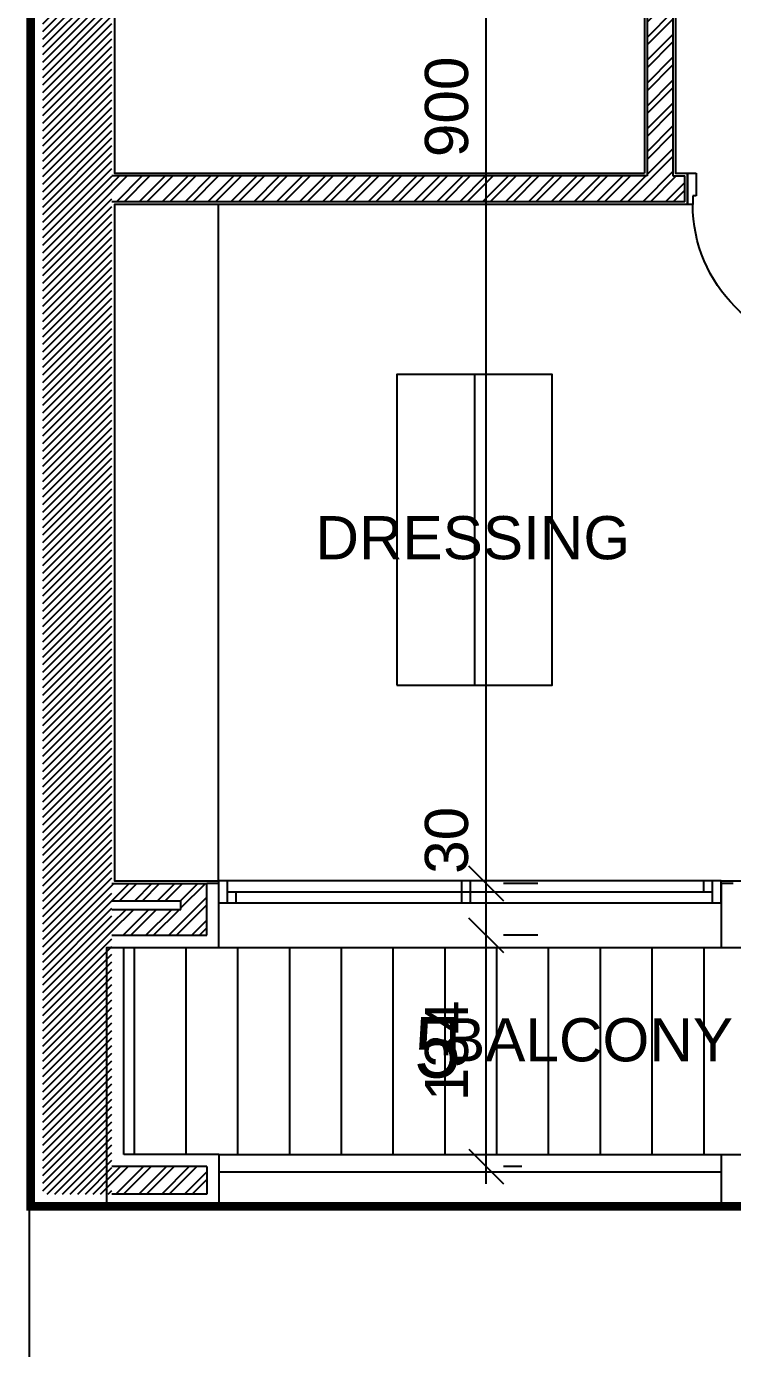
# Model space of a CAD drawing. Extents: x 0 to 47, y -4.1 to 58.5.
# Drawn here: x -0.02 to 4.07, y 41.11 to 48.77 of the extents above; entities that cross this region are included whole.
import ezdxf
from ezdxf.enums import TextEntityAlignment as Align

# ---------------------------------------------------------------- set-up
doc = ezdxf.new("R2010")
doc.units = 0
doc.header["$MEASUREMENT"] = 0
doc.header["$PDMODE"] = 35
doc.header["$PDSIZE"] = 0.3
doc.layers.get('0').update_dxf_attribs({"linetype": 'CONTINUOUS'})
doc.layers.get('DEFPOINTS').update_dxf_attribs({"linetype": 'CONTINUOUS'})
for name, color, linetype in [('A-ALU', 9, 'CONTINUOUS'), ('A-AREAS', 6, 'CONTINUOUS'), ('A-AREAS-TXT', 6, 'CONTINUOUS'), ('A-BALUST', 1, 'CONTINUOUS'), ('A-closet', 252, 'CONTINUOUS'), ('a-dim', 3, 'CONTINUOUS'), ('A-DOORS', 1, 'CONTINUOUS'), ('A-HATCH-CONC', 8, 'CONTINUOUS'), ('A-HATCH-WALL', 8, 'CONTINUOUS'), ('A-NOMENCLATURE', 3, 'CONTINUOUS'), ('A-PLASTER', 8, 'CONTINUOUS'), ('A-PORTE', 1, 'CONTINUOUS'), ('A-PROJECTION', 9, 'CONTINUOUS'), ('a-revetement', 1, 'CONTINUOUS'), ('A-TILES', 137, 'CONTINUOUS'), ('A-WALL', 4, 'CONTINUOUS'), ('areaexe', 2, 'CONTINUOUS'), ('Parcelle$0$N-PLOT', 5, 'CONTINUOUS')]:
    doc.layers.add(name, color=color, linetype=linetype)
doc.styles.add('A100-STEXT', font='Arial Regular.ttf', dxfattribs={"height": 0.25})
doc.dimstyles.new('A100-DIM', dxfattribs={"dimtxt": 0.25, "dimasz": 0.2, "dimexe": 0.1, "dimexo": 0.3, "dimgap": 0.1, "dimtad": 1, "dimlfac": 100, "dimrnd": 0.5, "dimdsep": 46, "dimtxsty": 'A100-STEXT', "dimblk1": 'OBLIQUE', "dimblk2": 'OBLIQUE', "dimsah": 1, "dimcen": -0.05, "dimdle": 0.1, "dimclrd": 15, "dimclre": 15, "dimclrt": 256, "dimadec": 0, "dimazin": 0, "dimtfac": 0.28, "dimtix": 1, "dimtmove": 2, "dimatfit": 3, "dimldrblk": 'OBLIQUE', "dimfxl": 1, "dimtolj": 1, "dimarcsym": 0})

# ---------------------------------------------------------------- blocks, each defined once
blk = doc.blocks.new('_OBLIQUE')
at = {"color": 0, "linetype": 'ByBlock'}
blk.add_line((-0.5, -0.5), (0.5, 0.5), dxfattribs=at)
blk = doc.blocks.new('*D154')
at = {"layer": 'a-dim', "color": 15, "lineweight": -2, "transparency": 16777216}
for p, q in [((2.6461, 42.06), (2.6461, 43.6)), ((2.9461, 43.5), (2.7461, 43.5)), ((2.8534, 42.16), (2.7461, 42.16))]:
    blk.add_line(p, q, dxfattribs=at)
at = {"layer": 'DEFPOINTS', "color": 0, "transparency": 16777216}
for p in [(2.6461, 43.5), (2.6461, 43.5), (2.5534, 42.16)]:
    blk.add_point(p, dxfattribs=at)
at = {"layer": 'a-dim', "color": 15, "lineweight": -2, "transparency": 16777216, "xscale": 0.2, "yscale": 0.2, "zscale": 0.2}
for p, rotation in [((2.6461, 43.5), 90), ((2.6461, 42.16), 270)]:
    blk.add_blockref('_OBLIQUE', p, dxfattribs=dict(at, rotation=rotation))
at = {"layer": 'a-dim', "transparency": 16777216, "insert": (2.4183, 42.83), "char_height": 0.25, "attachment_point": 5, "rotation": 90, "style": 'A100-STEXT'}
blk.add_mtext('\\A1;134', dxfattribs=at)
blk = doc.blocks.new('*D155')
at = {"layer": 'a-dim', "color": 15, "lineweight": -2, "transparency": 16777216}
for p, q in [((2.6461, 43.4), (2.6461, 43.9)), ((2.9461, 43.8), (2.7461, 43.8)), ((2.9461, 43.5), (2.7461, 43.5))]:
    blk.add_line(p, q, dxfattribs=at)
at = {"layer": 'DEFPOINTS', "color": 0, "transparency": 16777216}
for p in [(2.6461, 43.8), (2.6461, 43.8), (2.6461, 43.5)]:
    blk.add_point(p, dxfattribs=at)
at = {"layer": 'a-dim', "color": 15, "lineweight": -2, "transparency": 16777216, "xscale": 0.2, "yscale": 0.2, "zscale": 0.2}
for p, rotation in [((2.6461, 43.8), 90), ((2.6461, 43.5), 270)]:
    blk.add_blockref('_OBLIQUE', p, dxfattribs=dict(at, rotation=rotation))
at = {"layer": 'a-dim', "transparency": 16777216, "insert": (2.4183, 44.05), "char_height": 0.25, "attachment_point": 5, "rotation": 90, "style": 'A100-STEXT'}
blk.add_mtext('\\A1;30', dxfattribs=at)
blk = doc.blocks.new('*D156')
at = {"layer": 'a-dim', "color": 15, "lineweight": -2, "transparency": 16777216}
for p, q in [((2.6461, 43.7), (2.6461, 52.9)), ((2.9461, 52.8), (2.7461, 52.8)), ((2.9461, 43.8), (2.7461, 43.8))]:
    blk.add_line(p, q, dxfattribs=at)
at = {"layer": 'DEFPOINTS', "color": 0, "transparency": 16777216}
for p in [(2.6461, 52.8), (2.6461, 52.8), (2.6461, 43.8)]:
    blk.add_point(p, dxfattribs=at)
at = {"layer": 'a-dim', "color": 15, "lineweight": -2, "transparency": 16777216, "xscale": 0.2, "yscale": 0.2, "zscale": 0.2}
for p, rotation in [((2.6461, 52.8), 90), ((2.6461, 43.8), 270)]:
    blk.add_blockref('_OBLIQUE', p, dxfattribs=dict(at, rotation=rotation))
at = {"layer": 'a-dim', "transparency": 16777216, "insert": (2.4184, 48.3), "char_height": 0.25, "attachment_point": 5, "rotation": 90, "style": 'A100-STEXT'}
blk.add_mtext('\\A1;900', dxfattribs=at)
blk = doc.blocks.new('P90E18D')
at = {"layer": 'A-PORTE'}
for p, q in [((0, 0), (0.05, 0)), ((0, -0.18), (0, 0)), ((0.05, 0), (0.05, -0.13)), ((0.9, 0), (0.85, 0)), ((0.85, 0), (0.85, -0.13)), ((0.9, -0.18), (0.9, 0)), ((0.05, -0.13), (0.03, -0.13)), ((0.03, -0.13), (0.03, -0.18)), ((0.85, -0.13), (0.87, -0.13)), ((0.87, -0.13), (0.87, -0.18)), ((0.03, -0.18), (0, -0.18)), ((0.06, -0.18), (0.02, -0.18)), ((0.03, -0.18), (0.03, -1.02)), ((0.06, -1.02), (0.06, -0.18)), ((0.87, -0.18), (0.9, -0.18))]:
    blk.add_line(p, q, dxfattribs=at)
blk.add_arc((0.03, -0.18), 0.84, 270, 360, dxfattribs=at)

msp = doc.modelspace()

# ---------------------------------------------------------------- hatches: boundary and pattern name
at = {"layer": 'A-HATCH-CONC'}
h = msp.add_hatch(dxfattribs=at)
h.set_pattern_fill('ANSI31', color=256, scale=0.25, style=0)
h.paths.add_polyline_path([(0.47837, 57.23771), (0.07837, 57.22878), (0.07837, 42), (0.47837, 42)])
at = {"layer": 'A-HATCH-WALL'}
h = msp.add_hatch(dxfattribs=at)
h.set_pattern_fill('ANSI32', color=256, scale=0.25, style=0)
h.set_pattern_definition([(45, (190.47489, 7e-11), (-0.06629126, 0.06629126), []), (45, (190.519085, 7e-11), (-0.06629126, 0.06629126), [])])
h.paths.add_polyline_path([(2.10368, 47.9), (0.47837, 47.9), (0.47837, 47.75), (2.2902, 47.75)])
h.paths.add_polyline_path([(3.79837, 47.9), (3.72837, 47.9), (2.10368, 47.9), (2.2902, 47.75), (3.79837, 47.75)])
h.paths.add_polyline_path([(3.72837, 49.4), (3.79837, 49.4), (3.79837, 49.55), (3.57837, 49.55), (3.57837, 47.9), (3.72837, 47.9)])
h.paths.add_polyline_path([(1.68532, 48.80557), (3.66853, 48.80557), (3.66853, 49.00929), (1.68532, 49.00929)], flags=9)
h = msp.add_hatch(dxfattribs=at)
h.set_pattern_fill('ANSI32', color=256, scale=0.25, style=0)
h.paths.add_polyline_path([(1.02837, 43.8), (0.47837, 43.8), (0.47837, 43.7), (0.87837, 43.7), (0.87837, 43.65), (0.47837, 43.65), (0.47837, 43.5), (1.02837, 43.5)])
h = msp.add_hatch(dxfattribs=at)
h.set_pattern_fill('ANSI32', color=256, scale=0.25, style=0)
h.paths.add_polyline_path([(1.02837, 42.16), (0.47837, 42.16), (0.47837, 42), (1.02837, 42)])
at = {"layer": 'A-TILES'}
h = msp.add_hatch(dxfattribs=at)
h.set_pattern_fill('_USER', color=256, scale=0.3, angle=90, style=0, pattern_type=0)
h.set_pattern_definition([(90, (30.60837, 8.1), (-0.3, 2e-17), [])])
h.paths.add_polyline_path([(1.09837, 43.43), (0.54837, 43.43), (0.54837, 42.23), (1.09837, 42.23), (4.00837, 42.23), (4.65837, 42.23), (4.65837, 42.83), (4.65837, 43.43), (4.00837, 43.43)])

# ---------------------------------------------------------------- linework, layer by layer
at = {"layer": 'A-ALU'}
for p, q in [((4.00837, 43.815), (1.09837, 43.815)), ((1.09837, 43.685), (1.09837, 43.815)), ((1.14837, 43.685), (1.14837, 43.815)), ((3.95837, 43.75), (1.14837, 43.75)), ((1.19837, 43.685), (1.19837, 43.75)), ((2.50337, 43.815), (2.50337, 43.685)), ((2.55337, 43.815), (2.55337, 43.685)), ((3.90837, 43.75), (3.90837, 43.815)), ((3.95837, 43.685), (3.95837, 43.815)), ((4.00837, 43.685), (4.00837, 43.815)), ((4.00837, 43.685), (1.09837, 43.685)), ((1.09837, 43.43), (4.00837, 43.43))]:
    msp.add_line(p, q, dxfattribs=at)
at = {"layer": 'A-AREAS'}
msp.add_lwpolyline([(4.65837, 57), (4.65837, 53.17), (0.54837, 53.17), (0.54837, 56.33), (1.04837, 56.33), (1.04837, 57.32768), (0.00837, 57.29673), (0.00837, 41.93), (0.44837, 41.93), (0.44837, 43.43), (4.65837, 43.43), (4.65837, 41.93), (12.29837, 41.93), (12.29837, 43.03), (13.63258, 43.03), (13.82565, 42.87473), (14.01366, 43.10851), (13.89677, 43.20252), (14.46079, 43.90386), (14.57768, 43.80986), (14.70302, 43.96571), (17.32136, 41.86003), (17.55324, 42.14836), (18.69876, 41.22713)], dxfattribs=at)
msp.add_lwpolyline([(0.44837, 43.43), (4.65837, 43.43), (4.65837, 41.93), (0.44837, 41.93)], close=True, dxfattribs=at)
at = {"layer": 'A-BALUST'}
for p, q in [((1.09837, 42.23), (4.00837, 42.23)), ((1.09837, 42.13), (4.00837, 42.13))]:
    msp.add_line(p, q, dxfattribs=at)
at = {"layer": 'A-closet'}
for p, q in [((1.09337, 47.735), (1.09337, 43.815)), ((2.57837, 46.75), (2.57837, 44.95))]:
    msp.add_line(p, q, dxfattribs=at)
msp.add_lwpolyline([(2.12837, 44.95), (3.02837, 44.95), (3.02837, 46.75), (2.12837, 46.75)], close=True, dxfattribs=at)
at = {"layer": 'A-PLASTER'}
msp.add_line((3.56337, 49.565), (3.56337, 47.915), dxfattribs=at)
for points in [[(1.04837, 52.785), (0.49337, 52.785), (0.49337, 47.915), (3.56337, 47.915)], [(3.74337, 49.385), (3.74337, 47.915), (3.81337, 47.915), (3.81337, 47.735), (0.49337, 47.735), (0.49337, 43.815), (1.09837, 43.815)], [(4.00837, 43.815), (4.86337, 43.815), (4.86337, 43.85)]]:
    msp.add_lwpolyline(points, dxfattribs=at)
at = {"layer": 'A-PROJECTION'}
msp.add_line((1.09837, 41.93), (4.00837, 41.93), dxfattribs=at)
at = {"layer": 'a-revetement'}
for p, q in [((0.00837, 57.29673), (0.00837, 41.93)), ((1.09837, 43.8), (1.02837, 43.8)), ((1.09837, 43.43), (1.09837, 43.8)), ((4.00837, 43.8), (4.00837, 43.43)), ((4.07837, 43.8), (4.00837, 43.8)), ((0.54837, 42.23), (0.54837, 43.43)), ((0.54837, 43.43), (1.09837, 43.43)), ((4.00837, 43.43), (5.02837, 43.43)), ((1.09837, 42.23), (0.54837, 42.23)), ((1.09837, 42.23), (1.09837, 41.93)), ((4.00837, 42.23), (4.00837, 41.93)), ((4.00837, 42.23), (4.65837, 42.23)), ((0.00837, 41.93), (1.09837, 41.93)), ((4.00837, 41.93), (5.09837, 41.93))]:
    msp.add_line(p, q, dxfattribs=at)
at = {"layer": 'A-WALL'}
for p, q in [((3.57837, 49.55), (3.57837, 47.9)), ((3.72837, 49.4), (3.72837, 47.9)), ((3.57837, 47.9), (0.47837, 47.9)), ((3.72837, 47.9), (3.79837, 47.9)), ((3.79837, 47.75), (3.79837, 47.9)), ((3.79837, 47.75), (0.47837, 47.75)), ((0.47837, 43.8), (1.02837, 43.8)), ((1.02837, 43.5), (1.02837, 43.8)), ((0.47837, 43.7), (0.87837, 43.7)), ((0.87837, 43.65), (0.87837, 43.7)), ((0.47837, 43.65), (0.87837, 43.65)), ((0.47837, 43.5), (1.02837, 43.5)), ((1.02837, 42.16), (0.47837, 42.16)), ((1.02837, 42.16), (1.02837, 42)), ((1.02837, 42), (0.47837, 42))]:
    msp.add_line(p, q, dxfattribs=at)
at = {"layer": 'areaexe', "const_width": 0.05}
msp.add_lwpolyline([(0.00837, 57.29673), (0.00837, 41.93), (12.29837, 41.93), (12.29837, 43.03), (13.63258, 43.03), (13.82565, 42.87473), (14.01366, 43.10851), (13.89677, 43.20252), (14.46079, 43.90386), (14.57768, 43.80986), (14.70302, 43.96571), (17.32136, 41.86003), (15.87998, 40.06771), (23.72722, 33.75695)], dxfattribs=at)
at = {"layer": 'Parcelle$0$N-PLOT'}
msp.add_lwpolyline([(0, 0), (38.90837, 0, 0.4142136), (41.90837, 3), (41.90837, 55.45463, 0.4229554), (38.81912, 58.4533), (0, 57.29794)], format="xyb", close=True, dxfattribs=at)

# ---------------------------------------------------------------- block references
at = {"layer": 'A-DOORS', "xscale": -1, "rotation": 359.9999999992818}
msp.add_blockref('P90E18D', (4.71337, 47.915), dxfattribs=at)

# ---------------------------------------------------------------- texts
at = {"layer": 'A-AREAS-TXT', "style": 'A100-STEXT'}
msp.add_text('5', height=0.35, dxfattribs=at).set_placement((2.36453, 42.67575), align=Align.CENTER)
at = {"layer": 'A-NOMENCLATURE', "style": 'A100-STEXT'}
for s, p in [('DRESSING', (2.56952, 45.8037)), ('BALCONY', (3.24273, 42.89432))]:
    msp.add_text(s, height=0.25, dxfattribs=at).set_placement(p, align=Align.MIDDLE)

# ---------------------------------------------------------------- dimensions: what is measured, and where the dimension line sits
at = {"layer": 'a-dim'}
for base, p1, p2, picture, middle in [((2.64607, 52.8), (2.64607, 43.8), (2.64607, 52.8), '*D156', (2.41843, 48.3)), ((2.64607, 43.5), (2.55337, 42.16), (2.64607, 43.5), '*D154', (2.41834, 42.83))]:
    dim = msp.add_linear_dim(base=base, p1=p1, p2=p2, angle=90, dimstyle='A100-DIM', dxfattribs=at)
    dim.commit()
    dim.dimension.update_dxf_attribs({"geometry": picture, "text_midpoint": middle})
dim = msp.add_linear_dim(base=(2.64607, 43.8), p1=(2.64607, 43.5), p2=(2.64607, 43.8), angle=90, dimstyle='A100-DIM', dxfattribs=at)
dim.commit()
dim.dimension.update_dxf_attribs({"geometry": '*D155', "text_midpoint": (2.41834, 44.05), "dimtype": 160})

doc.saveas('drawing.dxf')
